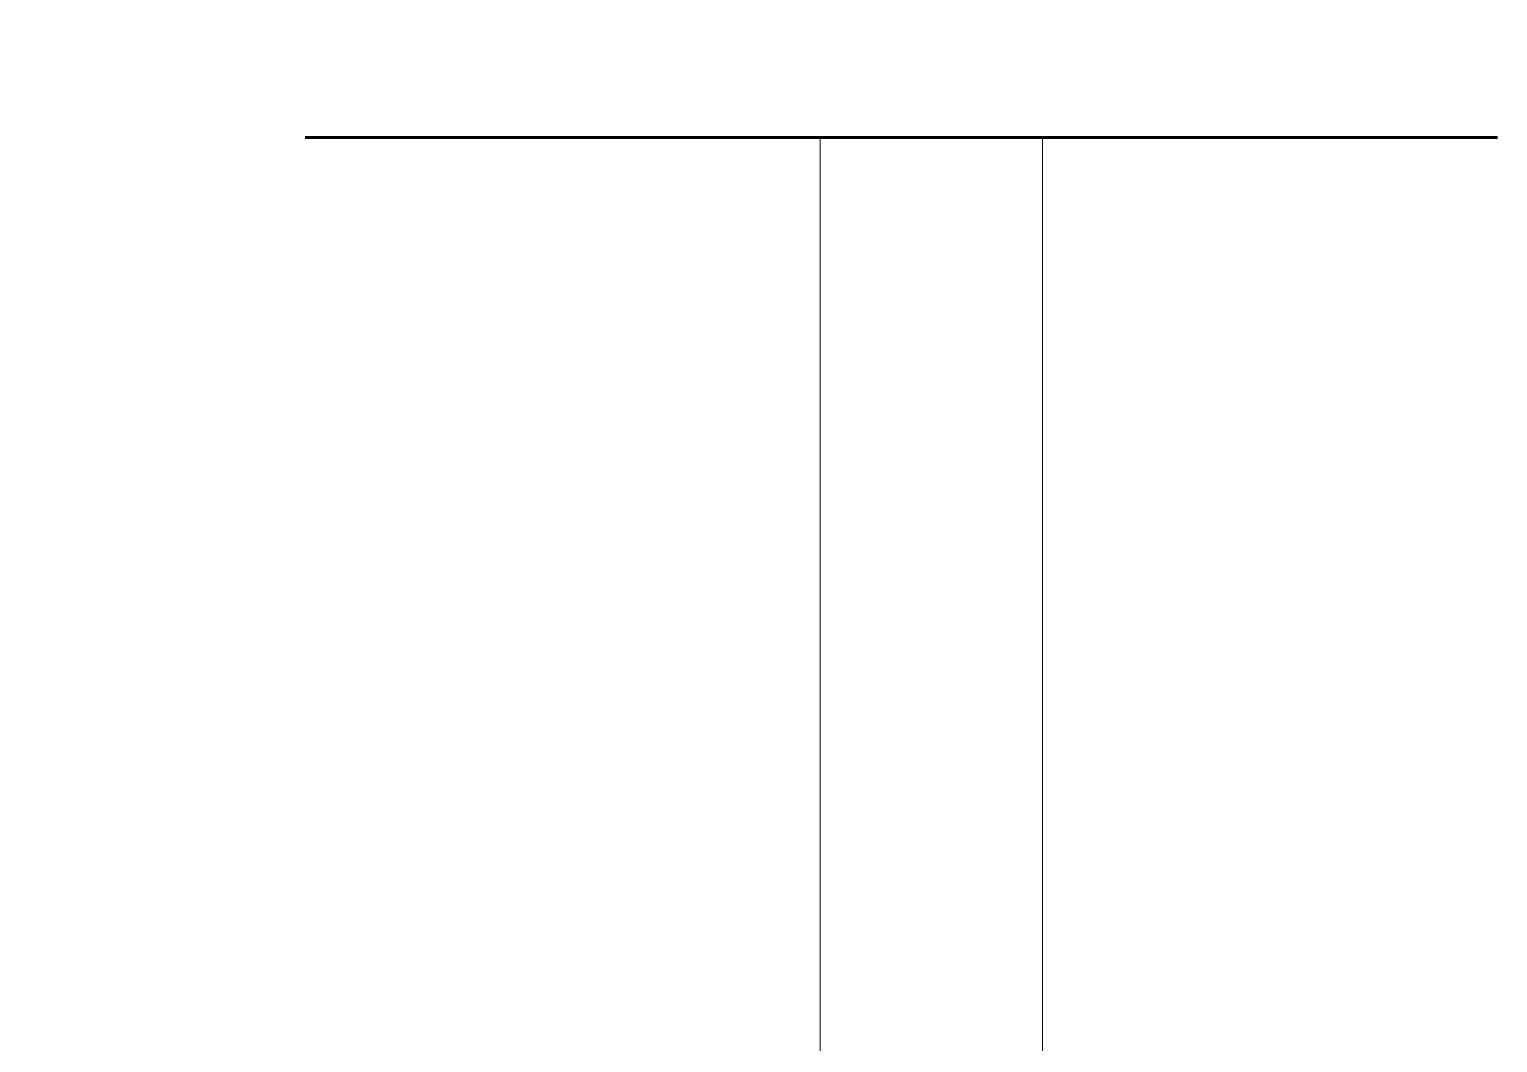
# Model space of a CAD drawing. Header units: inches. Extents: x -3905 to 10892, y 1064 to 9590.
# Drawn here: x 417.288 to 422.195, y 3840.995 to 3844.38 of the extents above; entities that cross this region are included whole.
import ezdxf

# ---------------------------------------------------------------- set-up
doc = ezdxf.new("R2010")
doc.units = ezdxf.units.IN
doc.header["$MEASUREMENT"] = 0
doc.layers.add('SECTIONS', color=70, linetype='Continuous', lineweight=0)
doc.styles.add('DS-TXT1', font='arial.ttf', dxfattribs={"oblique": 10})
doc.dimstyles.new('DS-Fraction$7', dxfattribs={"dimtxt": 0.125, "dimasz": 0.125, "dimexe": 0.06, "dimexo": 0.06, "dimgap": 0.02, "dimtad": 0, "dimdec": 3, "dimzin": 0, "dimdsep": 46, "dimlunit": 4, "dimtxsty": 'DS-TXT1', "dimblk": 'BOXFILLED', "dimcen": -0.06, "dimclrd": 256, "dimclre": 256, "dimclrt": 256, "dimadec": 0, "dimazin": 0, "dimtfac": 1, "dimtdec": 3, "dimtmove": 1, "dimatfit": 3, "dimfxl": 1, "dimfrac": 2, "dimtolj": 1, "dimtzin": 0, "dimlwd": 0, "dimlwe": -1, "dimarcsym": 0})

# ---------------------------------------------------------------- blocks, each defined once
blk = doc.blocks.new('_BoxFilled')
at = {"color": 0, "linetype": 'ByBlock', "lineweight": -2}
blk.add_line((-0.5, 0), (-1, 0), dxfattribs=at)
at = {"color": 0, "linetype": 'ByBlock'}
blk.add_solid([(-0.5, 0.5), (0.5, 0.5), (-0.5, -0.5), (0.5, -0.5)], dxfattribs=at)

msp = doc.modelspace()

# ---------------------------------------------------------------- linework, layer by layer
at = {"layer": 'SECTIONS', "linetype": 'Continuous', "lineweight": 60}
msp.add_line((422.19508, 3844.01866), (418.20967, 3844.01866), dxfattribs=at)
at = {"layer": 'SECTIONS', "linetype": 'Continuous', "lineweight": 15}
msp.add_lwpolyline([(419.93133, 3844.01866), (419.93133, 3840.42251), (420.67433, 3840.42251), (420.67433, 3844.01866)], dxfattribs=at)

# ---------------------------------------------------------------- leaders
at = {"layer": 'SECTIONS', "linetype": 'Continuous', "lineweight": 5, "path_type": 1, "annotation_type": 0, "has_hookline": 1, "hookline_direction": 1, "text_width": 18.18207}
msp.add_leader([(419.93133, 3846.32516), (407.98852, 3843.20502), (396.20386, 3842.59622)], dimstyle='DS-Fraction$7', override={"dimscale": 10, "dimgap": 0.02, "dimtad": 0}, dxfattribs=at)

doc.saveas('drawing.dxf')
